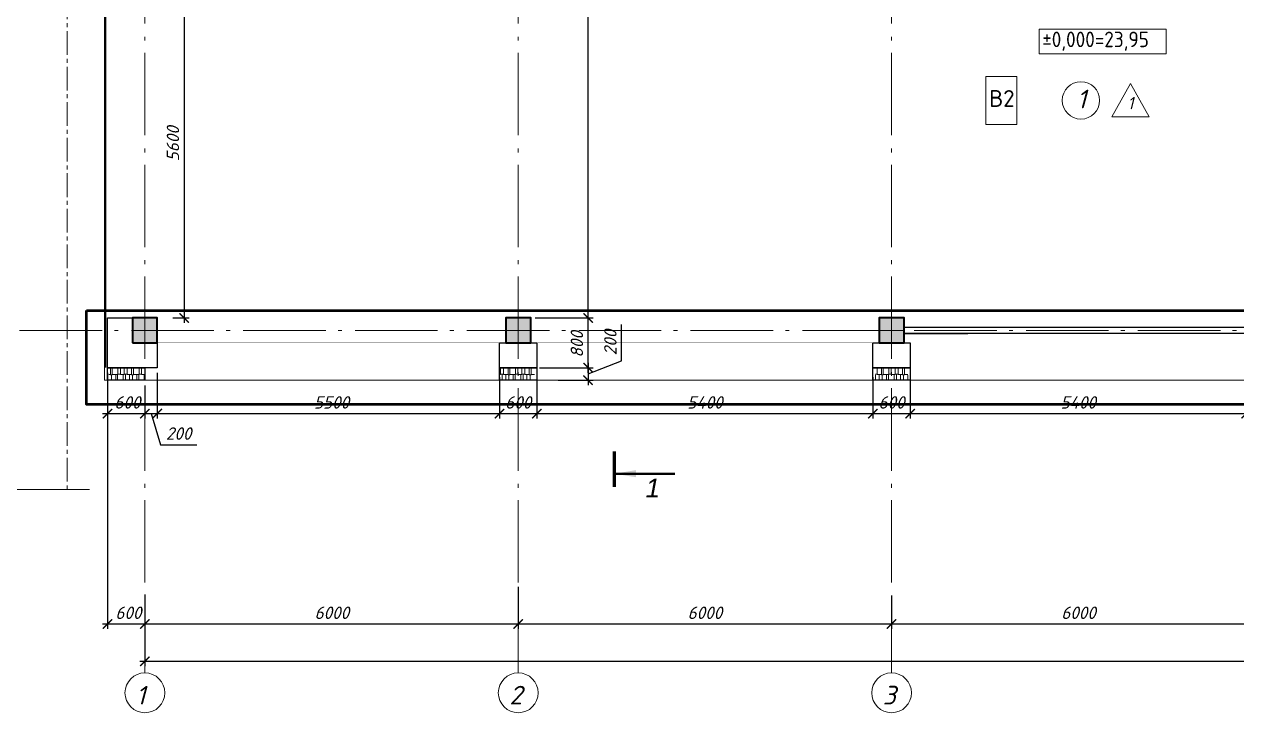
# Model space of a CAD drawing. Header units: millimetres. Extents: x -6419137 to 687965, y -598396 to 179722.
# Drawn here: x 175403 to 194889, y 41514 to 52583 of the extents above; entities that cross this region are included whole.
import ezdxf
from ezdxf.enums import TextEntityAlignment as Align

# ---------------------------------------------------------------- set-up
doc = ezdxf.new("R2010")
doc.units = ezdxf.units.MM
doc.header["$MEASUREMENT"] = 0
for name, pattern in [('Double Dashed', [1797.222233, 1325, -211.666656, 63.333344, -197.222233]), ('Foul Sewer 20 06 07$0$Foul Sewer 20 06 07$0$Foul Sewer 20 06 07', [28.575, 19.05, -3.175, 3.175, -3.175]), ('штриховаяX2', [38.1, 25.4, -12.7])]:
    doc.linetypes.add(name, pattern=pattern)
for name, color, linetype in [('колонны', 7, 'Continuous'), ('оси', 7, 'Continuous'), ('размеры', 7, 'Continuous'), ('стены наруж', 7, 'Continuous'), ('чертеж', 7, 'Continuous'), ('№ помещений', 7, 'Continuous')]:
    doc.layers.add(name, color=color, linetype=linetype)
for name, color, linetype, lineweight in [('колонны_Ном._пера__94', 252, 'Continuous', 5), ('колонны_Ном._пера__99', 7, 'Continuous', 40), ('оси_Ном._пера__96', 7, 'Continuous', 5), ('оси_Ном._пера__97', 7, 'Continuous', 20), ('разрезы_Ном._пера__100', 7, 'Continuous', 50), ('разрезы_Ном._пера__97', 7, 'Continuous', 20), ('стены наруж_Ном._пера__91', 255, 'Continuous', 13), ('текст_Ном._пера__1', 7, 'Continuous', 25), ('текст_Ном._пера__96', 7, 'Continuous', 5), ('текст_Ном._пера__98', 7, 'Continuous', 35), ('текст_Ном._пера__99', 7, 'Continuous', 40), ('чертеж_Ном._пера__91', 250, 'Continuous', 5), ('чертеж_Ном._пера__98', 7, 'Continuous', 35), ('штриховка_Ном._пера__93', 253, 'Continuous', 5), ('экспликац проемов_Ном._пера__1', 7, 'Continuous', 5), ('экспликац проемов_Ном._пера__97', 7, 'Continuous', 5), ('№ помещений_Ном._пера__96', 7, 'Continuous', 13)]:
    doc.layers.add(name, color=color, linetype=linetype, lineweight=lineweight)
doc.styles.get("Standard").update_dxf_attribs({"font": 'isocpeui.ttf'})
doc.styles.add('СГЕНЕРИР_СТИЛЬ_2', font='gost_2_304-81_type.ttf')
doc.styles.add('СГЕНЕРИР_СТИЛЬ_7', font='ariali.ttf')
doc.styles.add('СГЕНЕРИР_СТИЛЬ_9', font='isocp.shx')
doc.dimstyles.get("Standard").update_dxf_attribs({"dimtxt": 150, "dimasz": 100, "dimexe": 100, "dimexo": 100, "dimgap": 80, "dimtad": 1, "dimtoh": 1, "dimdec": 0, "dimzin": 0, "dimdsep": 46, "dimtxsty": 'Standard', "dimblk": 'ARCHTICK', "dimblk2": 'ARCHTICK', "dimcen": 0.09, "dimdle": 100, "dimadec": 0, "dimazin": 0, "dimtfac": 1, "dimtdec": 0, "dimtofl": 0, "dimtmove": 0, "dimatfit": 3, "dimfxl": 1, "dimtolj": 1, "dimtzin": 0, "dimarcsym": 0})
doc.dimstyles.new('STEP', dxfattribs={"dimtxt": 200, "dimasz": 150, "dimexe": 80, "dimexo": 80, "dimgap": 80, "dimtad": 1, "dimdec": 0, "dimzin": 0, "dimdsep": 46, "dimtxsty": 'Standard', "dimblk": 'ARCHTICK', "dimcen": 150, "dimdle": 80, "dimadec": 0, "dimazin": 0, "dimtfac": 1, "dimtdec": 0, "dimtofl": 0, "dimtmove": 1, "dimatfit": 3, "dimfxl": 1, "dimtolj": 1, "dimtzin": 0, "dimarcsym": 0})

# ---------------------------------------------------------------- blocks, each defined once
blk = doc.blocks.new('Связ001')
at = {"layer": 'чертеж', "color": 83, "linetype": 'Continuous', "true_color": 0x7dc93b}
blk.add_line((150, 0), (1209, 0), dxfattribs=at)
blk.add_lwpolyline([(150, 100), (5983, 100), (5983, 0), (150, 0), (150, 100)], dxfattribs=at)
blk = doc.blocks.new('Стандартный маркер сетки')
at = {"layer": 'оси_Ном._пера__96', "linetype": 'Double Dashed'}
for p, q in [((900, 0), (0, 0)), ((900, 0), (17157, 0)), ((17157, 0), (18057, 0))]:
    blk.add_line(p, q, dxfattribs=at)
blk.add_point((17157, 0), dxfattribs=at)
blk.add_point((17157, 0), dxfattribs=at)
at = {"layer": 'оси_Ном._пера__97', "linetype": 'Continuous'}
blk.add_circle((18377, 0), 320, dxfattribs=at)
at = {"layer": 'оси_Ном._пера__96', "style": 'СГЕНЕРИР_СТИЛЬ_2'}
blk.add_attdef('AC_MarkerText_1', text='', height=350, rotation=90, dxfattribs=at).set_placement((18727, -87), align=Align.BOTTOM_LEFT)
blk = doc.blocks.new('Стандартный маркер сетки_14')
at = {"layer": 'оси_Ном._пера__96', "linetype": 'Double Dashed'}
blk.add_line((900, 0), (76535, 0), dxfattribs=at)
at = {"layer": 'оси_Ном._пера__96', "style": 'СГЕНЕРИР_СТИЛЬ_2'}
for tag, p in [('AC_MarkerText_1_1', (-244, 270)), ('AC_MarkerText_1_2', (77991, 270))]:
    blk.add_attdef(tag, text='', height=350, rotation=180, dxfattribs=at).set_placement(p, align=Align.BOTTOM_LEFT)
blk = doc.blocks.new('Номер помещения 15')
at = {"layer": '№ помещений_Ном._пера__96', "linetype": 'Continuous'}
blk.add_circle((0, 0), 300, dxfattribs=at)
at = {"layer": '№ помещений_Ном._пера__96', "insert": (-65, 23), "char_height": 300, "attachment_point": 4}
blk.add_mtext('1', dxfattribs=at)
blk = doc.blocks.new('_ArchTick')
at = {"color": 0, "linetype": 'ByBlock', "const_width": 0.15}
blk.add_lwpolyline([(-0.5, -0.5), (0.5, 0.5)], dxfattribs=at)
blk = doc.blocks.new('*D163')
at = {"layer": 'Defpoints', "color": 0, "transparency": 16777216}
for p in [(177342, 43494), (244992, 42690), (244992, 42341)]:
    blk.add_point(p, dxfattribs=at)
at = {"layer": 'размеры', "color": 0, "lineweight": -2, "transparency": 16777216}
for p, q in [((177342, 43414), (177342, 42261)), ((244992, 42610), (244992, 42261)), ((177262, 42341), (245072, 42341))]:
    blk.add_line(p, q, dxfattribs=at)
at = {"layer": 'размеры', "color": 0, "lineweight": -2, "transparency": 16777216, "xscale": 150, "yscale": 150, "zscale": 150, "rotation": 180}
blk.add_blockref('_ArchTick', (177342, 42341), dxfattribs=at)
at = {"layer": 'размеры', "color": 0, "lineweight": -2, "transparency": 16777216, "xscale": 150, "yscale": 150, "zscale": 150}
blk.add_blockref('_ArchTick', (244992, 42341), dxfattribs=at)
at = {"layer": 'размеры', "color": 0, "transparency": 16777216, "insert": (210688, 42522), "char_height": 200, "attachment_point": 5}
blk.add_mtext('\\A1;67650', dxfattribs=at)
blk = doc.blocks.new('*D164')
at = {"layer": 'Defpoints', "color": 0, "transparency": 16777216}
for p in [(176742, 47061), (177342, 43289), (177342, 42941)]:
    blk.add_point(p, dxfattribs=at)
at = {"layer": 'размеры', "color": 0, "lineweight": -2, "transparency": 16777216}
for p, q in [((176742, 46981), (176742, 42861)), ((177342, 43209), (177342, 42861)), ((176662, 42941), (177422, 42941))]:
    blk.add_line(p, q, dxfattribs=at)
at = {"layer": 'размеры', "color": 0, "lineweight": -2, "transparency": 16777216, "xscale": 150, "yscale": 150, "zscale": 150, "rotation": 180}
blk.add_blockref('_ArchTick', (176742, 42941), dxfattribs=at)
at = {"layer": 'размеры', "color": 0, "lineweight": -2, "transparency": 16777216, "xscale": 150, "yscale": 150, "zscale": 150}
blk.add_blockref('_ArchTick', (177342, 42941), dxfattribs=at)
at = {"layer": 'размеры', "color": 0, "transparency": 16777216, "insert": (177077, 43121), "char_height": 200, "attachment_point": 5}
blk.add_mtext('\\A1;600', dxfattribs=at)
blk = doc.blocks.new('*D165')
at = {"layer": 'Defpoints', "color": 0, "transparency": 16777216}
for p in [(183342, 43619), (177342, 43369), (183342, 42941)]:
    blk.add_point(p, dxfattribs=at)
at = {"layer": 'размеры', "color": 0, "lineweight": -2, "transparency": 16777216}
for p, q in [((183342, 43539), (183342, 42861)), ((177342, 43289), (177342, 42861)), ((177262, 42941), (183422, 42941))]:
    blk.add_line(p, q, dxfattribs=at)
at = {"layer": 'размеры', "color": 0, "lineweight": -2, "transparency": 16777216, "xscale": 150, "yscale": 150, "zscale": 150, "rotation": 180}
blk.add_blockref('_ArchTick', (177342, 42941), dxfattribs=at)
at = {"layer": 'размеры', "color": 0, "lineweight": -2, "transparency": 16777216, "xscale": 150, "yscale": 150, "zscale": 150}
blk.add_blockref('_ArchTick', (183342, 42941), dxfattribs=at)
at = {"layer": 'размеры', "color": 0, "transparency": 16777216, "insert": (180347, 43121), "char_height": 200, "attachment_point": 5}
blk.add_mtext('\\A1;6000', dxfattribs=at)
blk = doc.blocks.new('*D166')
at = {"layer": 'Defpoints', "color": 0, "transparency": 16777216}
for p in [(183342, 43539), (189342, 43478), (189342, 42941)]:
    blk.add_point(p, dxfattribs=at)
at = {"layer": 'размеры', "color": 0, "lineweight": -2, "transparency": 16777216}
for p, q in [((183342, 43459), (183342, 42861)), ((189342, 43398), (189342, 42861)), ((183262, 42941), (189422, 42941))]:
    blk.add_line(p, q, dxfattribs=at)
at = {"layer": 'размеры', "color": 0, "lineweight": -2, "transparency": 16777216, "xscale": 150, "yscale": 150, "zscale": 150, "rotation": 180}
blk.add_blockref('_ArchTick', (183342, 42941), dxfattribs=at)
at = {"layer": 'размеры', "color": 0, "lineweight": -2, "transparency": 16777216, "xscale": 150, "yscale": 150, "zscale": 150}
blk.add_blockref('_ArchTick', (189342, 42941), dxfattribs=at)
at = {"layer": 'размеры', "color": 0, "transparency": 16777216, "insert": (186342, 43121), "char_height": 200, "attachment_point": 5}
blk.add_mtext('\\A1;6000', dxfattribs=at)
blk = doc.blocks.new('*D167')
at = {"layer": 'Defpoints', "color": 0, "transparency": 16777216}
for p in [(189342, 43478), (195342, 43408), (195342, 42941)]:
    blk.add_point(p, dxfattribs=at)
at = {"layer": 'размеры', "color": 0, "lineweight": -2, "transparency": 16777216}
for p, q in [((189342, 43398), (189342, 42861)), ((195342, 43328), (195342, 42861)), ((189262, 42941), (195422, 42941))]:
    blk.add_line(p, q, dxfattribs=at)
at = {"layer": 'размеры', "color": 0, "lineweight": -2, "transparency": 16777216, "xscale": 150, "yscale": 150, "zscale": 150, "rotation": 180}
blk.add_blockref('_ArchTick', (189342, 42941), dxfattribs=at)
at = {"layer": 'размеры', "color": 0, "lineweight": -2, "transparency": 16777216, "xscale": 150, "yscale": 150, "zscale": 150}
blk.add_blockref('_ArchTick', (195342, 42941), dxfattribs=at)
at = {"layer": 'размеры', "color": 0, "transparency": 16777216, "insert": (192347, 43121), "char_height": 200, "attachment_point": 5}
blk.add_mtext('\\A1;6000', dxfattribs=at)
blk = doc.blocks.new('*D194')
at = {"layer": 'Defpoints', "color": 0, "transparency": 16777216}
for p in [(176742, 46861), (177342, 46854), (177342, 46323)]:
    blk.add_point(p, dxfattribs=at)
at = {"layer": 'размеры', "color": 0, "lineweight": -2, "transparency": 16777216}
for p, q in [((176742, 46781), (176742, 46243)), ((177342, 46774), (177342, 46243)), ((176662, 46323), (177422, 46323))]:
    blk.add_line(p, q, dxfattribs=at)
at = {"layer": 'размеры', "color": 0, "lineweight": -2, "transparency": 16777216, "xscale": 150, "yscale": 150, "zscale": 150, "rotation": 180}
blk.add_blockref('_ArchTick', (176742, 46323), dxfattribs=at)
at = {"layer": 'размеры', "color": 0, "lineweight": -2, "transparency": 16777216, "xscale": 150, "yscale": 150, "zscale": 150}
blk.add_blockref('_ArchTick', (177342, 46323), dxfattribs=at)
at = {"layer": 'размеры', "color": 0, "transparency": 16777216, "insert": (177061, 46503), "char_height": 200, "attachment_point": 5}
blk.add_mtext('\\A1;600', dxfattribs=at)
blk = doc.blocks.new('*D195')
at = {"layer": 'Defpoints', "color": 0, "transparency": 16777216}
for p in [(177542, 47061), (183042, 46991), (183042, 46323)]:
    blk.add_point(p, dxfattribs=at)
at = {"layer": 'размеры', "color": 0, "lineweight": -2, "transparency": 16777216}
for p, q in [((177542, 46981), (177542, 46243)), ((183042, 46911), (183042, 46243)), ((177462, 46323), (183122, 46323))]:
    blk.add_line(p, q, dxfattribs=at)
at = {"layer": 'размеры', "color": 0, "lineweight": -2, "transparency": 16777216, "xscale": 150, "yscale": 150, "zscale": 150, "rotation": 180}
blk.add_blockref('_ArchTick', (177542, 46323), dxfattribs=at)
at = {"layer": 'размеры', "color": 0, "lineweight": -2, "transparency": 16777216, "xscale": 150, "yscale": 150, "zscale": 150}
blk.add_blockref('_ArchTick', (183042, 46323), dxfattribs=at)
at = {"layer": 'размеры', "color": 0, "transparency": 16777216, "insert": (180342, 46503), "char_height": 200, "attachment_point": 5}
blk.add_mtext('\\A1;5500', dxfattribs=at)
blk = doc.blocks.new('*D196')
at = {"layer": 'Defpoints', "color": 0, "transparency": 16777216}
for p in [(183042, 46991), (183642, 46991), (183642, 46323)]:
    blk.add_point(p, dxfattribs=at)
at = {"layer": 'размеры', "color": 0, "lineweight": -2, "transparency": 16777216}
for p, q in [((183042, 46911), (183042, 46243)), ((183642, 46911), (183642, 46243)), ((182962, 46323), (183722, 46323))]:
    blk.add_line(p, q, dxfattribs=at)
at = {"layer": 'размеры', "color": 0, "lineweight": -2, "transparency": 16777216, "xscale": 150, "yscale": 150, "zscale": 150, "rotation": 180}
blk.add_blockref('_ArchTick', (183042, 46323), dxfattribs=at)
at = {"layer": 'размеры', "color": 0, "lineweight": -2, "transparency": 16777216, "xscale": 150, "yscale": 150, "zscale": 150}
blk.add_blockref('_ArchTick', (183642, 46323), dxfattribs=at)
at = {"layer": 'размеры', "color": 0, "transparency": 16777216, "insert": (183342, 46503), "char_height": 200, "attachment_point": 5}
blk.add_mtext('\\A1;600', dxfattribs=at)
blk = doc.blocks.new('*D197')
at = {"layer": 'Defpoints', "color": 0, "transparency": 16777216}
for p in [(183642, 46991), (189042, 46991), (189042, 46323)]:
    blk.add_point(p, dxfattribs=at)
at = {"layer": 'размеры', "color": 0, "lineweight": -2, "transparency": 16777216}
for p, q in [((183642, 46911), (183642, 46243)), ((189042, 46911), (189042, 46243)), ((183562, 46323), (189122, 46323))]:
    blk.add_line(p, q, dxfattribs=at)
at = {"layer": 'размеры', "color": 0, "lineweight": -2, "transparency": 16777216, "xscale": 150, "yscale": 150, "zscale": 150, "rotation": 180}
blk.add_blockref('_ArchTick', (183642, 46323), dxfattribs=at)
at = {"layer": 'размеры', "color": 0, "lineweight": -2, "transparency": 16777216, "xscale": 150, "yscale": 150, "zscale": 150}
blk.add_blockref('_ArchTick', (189042, 46323), dxfattribs=at)
at = {"layer": 'размеры', "color": 0, "transparency": 16777216, "insert": (186342, 46503), "char_height": 200, "attachment_point": 5}
blk.add_mtext('\\A1;5400', dxfattribs=at)
blk = doc.blocks.new('*D198')
at = {"layer": 'Defpoints', "color": 0, "transparency": 16777216}
for p in [(189042, 46991), (189642, 46991), (189642, 46323)]:
    blk.add_point(p, dxfattribs=at)
at = {"layer": 'размеры', "color": 0, "lineweight": -2, "transparency": 16777216}
for p, q in [((189042, 46911), (189042, 46243)), ((189642, 46911), (189642, 46243)), ((188962, 46323), (189722, 46323))]:
    blk.add_line(p, q, dxfattribs=at)
at = {"layer": 'размеры', "color": 0, "lineweight": -2, "transparency": 16777216, "xscale": 150, "yscale": 150, "zscale": 150, "rotation": 180}
blk.add_blockref('_ArchTick', (189042, 46323), dxfattribs=at)
at = {"layer": 'размеры', "color": 0, "lineweight": -2, "transparency": 16777216, "xscale": 150, "yscale": 150, "zscale": 150}
blk.add_blockref('_ArchTick', (189642, 46323), dxfattribs=at)
at = {"layer": 'размеры', "color": 0, "transparency": 16777216, "insert": (189342, 46503), "char_height": 200, "attachment_point": 5}
blk.add_mtext('\\A1;600', dxfattribs=at)
blk = doc.blocks.new('*D199')
at = {"layer": 'Defpoints', "color": 0, "transparency": 16777216}
for p in [(189642, 46991), (195042, 46861), (195042, 46323)]:
    blk.add_point(p, dxfattribs=at)
at = {"layer": 'размеры', "color": 0, "lineweight": -2, "transparency": 16777216}
for p, q in [((189642, 46911), (189642, 46243)), ((195042, 46781), (195042, 46243)), ((189562, 46323), (195122, 46323))]:
    blk.add_line(p, q, dxfattribs=at)
at = {"layer": 'размеры', "color": 0, "lineweight": -2, "transparency": 16777216, "xscale": 150, "yscale": 150, "zscale": 150, "rotation": 180}
blk.add_blockref('_ArchTick', (189642, 46323), dxfattribs=at)
at = {"layer": 'размеры', "color": 0, "lineweight": -2, "transparency": 16777216, "xscale": 150, "yscale": 150, "zscale": 150}
blk.add_blockref('_ArchTick', (195042, 46323), dxfattribs=at)
at = {"layer": 'размеры', "color": 0, "transparency": 16777216, "insert": (192342, 46503), "char_height": 200, "attachment_point": 5}
blk.add_mtext('\\A1;5400', dxfattribs=at)
blk = doc.blocks.new('*D231')
at = {"layer": 'Defpoints', "color": 0, "transparency": 16777216}
for p in [(183641, 47861), (184465, 47861), (183616, 47061)]:
    blk.add_point(p, dxfattribs=at)
at = {"layer": 'размеры', "color": 0, "lineweight": -2, "transparency": 16777216}
for p, q in [((184465, 46981), (184465, 47941)), ((183721, 47861), (184545, 47861)), ((183696, 47061), (184545, 47061))]:
    blk.add_line(p, q, dxfattribs=at)
at = {"layer": 'размеры', "color": 0, "lineweight": -2, "transparency": 16777216, "xscale": 150, "yscale": 150, "zscale": 150}
for p, rotation in [((184465, 47861), 90), ((184465, 47061), 270)]:
    blk.add_blockref('_ArchTick', p, dxfattribs=dict(at, rotation=rotation))
at = {"layer": 'размеры', "color": 0, "transparency": 16777216, "insert": (184285, 47436), "char_height": 200, "attachment_point": 5, "rotation": 90}
blk.add_mtext('\\A1;800', dxfattribs=at)
blk = doc.blocks.new('*D232')
at = {"layer": 'Defpoints', "color": 0, "transparency": 16777216}
for p in [(183980, 59861), (184465, 59861), (183535, 47861)]:
    blk.add_point(p, dxfattribs=at)
at = {"layer": 'размеры', "color": 0, "lineweight": -2, "transparency": 16777216}
for p, q in [((184060, 59861), (184545, 59861)), ((184465, 47781), (184465, 59941)), ((183615, 47861), (184545, 47861))]:
    blk.add_line(p, q, dxfattribs=at)
at = {"layer": 'размеры', "color": 0, "lineweight": -2, "transparency": 16777216, "xscale": 150, "yscale": 150, "zscale": 150}
for p, rotation in [((184465, 59861), 90), ((184465, 47861), 270)]:
    blk.add_blockref('_ArchTick', p, dxfattribs=dict(at, rotation=rotation))
at = {"layer": 'размеры', "color": 0, "transparency": 16777216, "insert": (184285, 53662), "char_height": 200, "attachment_point": 5, "rotation": 90}
blk.add_mtext('\\A1;12000', dxfattribs=at)
blk = doc.blocks.new('Колонна_15_1', base_point=(22379, 71856))
at = {"layer": 'колонны_Ном._пера__94', "linetype": 'Continuous'}
blk.add_hatch(color=256, dxfattribs=at).paths.add_polyline_path([(22179, 71647), (22579, 71647), (22579, 72047), (22179, 72047)])
at = {"layer": 'колонны_Ном._пера__94', "color": 253, "lineweight": 5, "true_color": 0xa3a3a3}
for points in [[(22379, 72047), (22379, 71647)], [(22179, 71847), (22579, 71847)]]:
    blk.add_lwpolyline(points, dxfattribs=at)
at = {"layer": 'колонны_Ном._пера__99', "linetype": 'Continuous', "flags": 128}
blk.add_lwpolyline([(22179, 71647), (22579, 71647), (22579, 72047), (22179, 72047)], close=True, dxfattribs=at)
blk = doc.blocks.new('*D268')
at = {"layer": 'Defpoints', "color": 0, "transparency": 16777216}
for p in [(177666, 53462), (177709, 47861), (177973, 47861)]:
    blk.add_point(p, dxfattribs=at)
at = {"layer": 'размеры', "color": 0, "lineweight": -2, "transparency": 16777216}
for p, q in [((177746, 53462), (178053, 53462)), ((177973, 53542), (177973, 47781)), ((177789, 47861), (178053, 47861))]:
    blk.add_line(p, q, dxfattribs=at)
at = {"layer": 'размеры', "color": 0, "lineweight": -2, "transparency": 16777216, "xscale": 150, "yscale": 150, "zscale": 150}
for p, rotation in [((177973, 53462), 90), ((177973, 47861), 270)]:
    blk.add_blockref('_ArchTick', p, dxfattribs=dict(at, rotation=rotation))
at = {"layer": 'размеры', "color": 0, "transparency": 16777216, "insert": (177793, 50661), "char_height": 200, "attachment_point": 5, "rotation": 90}
blk.add_mtext('\\A1;5600', dxfattribs=at)
blk = doc.blocks.new('*D269')
at = {"layer": 'Defpoints', "color": 0, "transparency": 16777216}
for p in [(177342, 46597), (177542, 46577), (177542, 46323)]:
    blk.add_point(p, dxfattribs=at)
at = {"layer": 'размеры', "color": 0, "lineweight": -2, "transparency": 16777216}
for p, q in [((177342, 46517), (177342, 46243)), ((177542, 46497), (177542, 46243)), ((177262, 46323), (177622, 46323)), ((177442, 46323), (177592, 45823)), ((177592, 45823), (178177, 45823))]:
    blk.add_line(p, q, dxfattribs=at)
at = {"layer": 'размеры', "color": 0, "lineweight": -2, "transparency": 16777216, "xscale": 150, "yscale": 150, "zscale": 150, "rotation": 180}
blk.add_blockref('_ArchTick', (177342, 46323), dxfattribs=at)
at = {"layer": 'размеры', "color": 0, "lineweight": -2, "transparency": 16777216, "xscale": 150, "yscale": 150, "zscale": 150}
blk.add_blockref('_ArchTick', (177542, 46323), dxfattribs=at)
at = {"layer": 'размеры', "color": 0, "transparency": 16777216, "insert": (177885, 46003), "char_height": 200, "attachment_point": 5}
blk.add_mtext('\\A1;200', dxfattribs=at)
blk = doc.blocks.new('*D277')
at = {"layer": 'Defpoints', "color": 0, "transparency": 16777216}
for p in [(183603, 47061), (183904, 46861), (184465, 46861)]:
    blk.add_point(p, dxfattribs=at)
at = {"layer": 'размеры', "color": 0, "lineweight": -2, "transparency": 16777216}
for p, q in [((185003, 47173), (185003, 47757)), ((184465, 46961), (185003, 47173)), ((183683, 47061), (184545, 47061)), ((184465, 47141), (184465, 46781)), ((183984, 46861), (184545, 46861))]:
    blk.add_line(p, q, dxfattribs=at)
at = {"layer": 'размеры', "color": 0, "lineweight": -2, "transparency": 16777216, "xscale": 150, "yscale": 150, "zscale": 150}
for p, rotation in [((184465, 47061), 90), ((184465, 46861), 270)]:
    blk.add_blockref('_ArchTick', p, dxfattribs=dict(at, rotation=rotation))
at = {"layer": 'размеры', "color": 0, "transparency": 16777216, "insert": (184823, 47465), "char_height": 200, "attachment_point": 5, "rotation": 90}
blk.add_mtext('\\A1;200', dxfattribs=at)
blk = doc.blocks.new('A$C28FD1EF7')
at = {"layer": 'разрезы_Ном._пера__100', "linetype": 'Continuous', "const_width": 50}
blk.add_lwpolyline([(-37660, -12226), (-37660, -12799)], dxfattribs=at)
at = {"layer": 'разрезы_Ном._пера__97', "insert": (-36926, -12815), "char_height": 300, "attachment_point": 6, "style": 'СГЕНЕРИР_СТИЛЬ_7'}
blk.add_mtext('1', dxfattribs=at)
at = {"layer": 'разрезы_Ном._пера__100', "linetype": 'Continuous', "lineweight": 9}
blk.add_leader([(-37660, -12585), (-36687, -12585)], dimstyle='Standard', override={"dimasz": 350, "dimgap": 80, "dimtad": 0}, dxfattribs=at)

msp = doc.modelspace()

# ---------------------------------------------------------------- hatches: boundary and pattern name
at = {"layer": 'штриховка_Ном._пера__93'}
h = msp.add_hatch(dxfattribs=at)
h.set_pattern_fill('AR-RSHKE', color=256, scale=10, style=0)
h.set_pattern_definition([(0, (339892.87, 50191.59), (255, 120), [60, -50, 70, -30, 90, -40]), (0, (339952.87, 50196.59), (255, 120), [50, -190, 40, -60]), (0, (340072.87, 50184.09), (255, 120), [30, -310]), (90, (339892.87, 50191.59), (-85, 120), [115, -365]), (90, (339952.87, 50191.59), (-85, 120), [112.5, -367.5]), (90, (340002.87, 50191.59), (-85, 120), [105, -375]), (90, (340072.87, 50184.09), (-85, 120), [115, -365]), (90, (340102.87, 50184.09), (-85, 120), [115, -365]), (90, (340192.87, 50191.59), (-85, 120), [110, -370])])
h.paths.add_polyline_path([(177292.3, 47061.5), (176762, 47061.5), (176762, 46861.5), (177292.3, 46861.5)])
h.paths.add_polyline_path([(177292.3, 47061.5), (177342.3, 47061.5), (177342.3, 46861.5), (177292.3, 46861.5)])
h = msp.add_hatch(dxfattribs=at)
h.set_pattern_fill('AR-RSHKE', color=256, scale=10, style=0)
h.set_pattern_definition([(0, (345942.87, 50191.59), (255, 120), [60, -50, 70, -30, 90, -40]), (0, (346002.87, 50196.59), (255, 120), [50, -190, 40, -60]), (0, (346122.87, 50184.09), (255, 120), [30, -310]), (90, (345942.87, 50191.59), (-85, 120), [115, -365]), (90, (346002.87, 50191.59), (-85, 120), [112.5, -367.5]), (90, (346052.87, 50191.59), (-85, 120), [105, -375]), (90, (346122.87, 50184.09), (-85, 120), [115, -365]), (90, (346152.87, 50184.09), (-85, 120), [115, -365]), (90, (346242.87, 50191.59), (-85, 120), [110, -370])])
h.paths.add_polyline_path([(183441.7, 47061.5), (183042.3, 47061.5), (183042.3, 46861.5), (183441.7, 46861.5)])
h.paths.add_polyline_path([(183603.3, 47061.5), (183441.7, 47061.5), (183440.2, 46861.5), (183601.8, 46861.5)])
h = msp.add_hatch(dxfattribs=at)
h.set_pattern_fill('AR-RSHKE', color=256, scale=10, style=0)
h.set_pattern_definition([(0, (351942.87, 50191.59), (255, 120), [60, -50, 70, -30, 90, -40]), (0, (352002.87, 50196.59), (255, 120), [50, -190, 40, -60]), (0, (352122.87, 50184.09), (255, 120), [30, -310]), (90, (351942.87, 50191.59), (-85, 120), [115, -365]), (90, (352002.87, 50191.59), (-85, 120), [112.5, -367.5]), (90, (352052.87, 50191.59), (-85, 120), [105, -375]), (90, (352122.87, 50184.09), (-85, 120), [115, -365]), (90, (352152.87, 50184.09), (-85, 120), [115, -365]), (90, (352242.87, 50191.59), (-85, 120), [110, -370])])
h.paths.add_polyline_path([(189441.7, 47061.5), (189082.3, 47061.5), (189082.3, 46861.5), (189441.7, 46861.5)])
h.paths.add_polyline_path([(189603.3, 47061.5), (189441.7, 47061.5), (189441.7, 46861.5), (189603.3, 46861.5)])

# ---------------------------------------------------------------- linework, layer by layer
at = {"layer": 'Defpoints', "color": 200, "linetype": 'Foul Sewer 20 06 07$0$Foul Sewer 20 06 07$0$Foul Sewer 20 06 07', "lineweight": 9, "ltscale": 20}
msp.add_lwpolyline([(176091.5, 61045), (176092, 45104.5)], dxfattribs=at)
at = {"layer": 'Defpoints', "color": 8, "linetype": 'штриховаяX2', "lineweight": 5, "ltscale": 5, "true_color": 0x737373, "const_width": 0.5}
msp.add_lwpolyline([(177542.3, 47861.5), (177142, 47861.5), (177142, 53461.5), (177542.3, 53461.5)], close=True, dxfattribs=at)
at = {"layer": 'Defpoints', "color": 8, "linetype": 'штриховаяX2', "lineweight": 5, "ltscale": 5, "true_color": 0x737373}
for points, const_width in [([(189142.3, 47861.5), (177542.3, 47861.5)], 0.5), ([(189142.3, 47461.5), (177542.3, 47461.5)], 1)]:
    msp.add_lwpolyline(points, dxfattribs=dict(at, const_width=const_width))
at = {"layer": 'стены наруж', "lineweight": 30}
for points in [[(176742, 47861.5), (177542, 47861.5), (177542, 47061.5), (176742, 47061.5)], [(183042.3, 47461.5), (183642.3, 47461.5), (183642.3, 47061.5), (183042.3, 47061.5)], [(189042.3, 47461.5), (189642.3, 47461.5), (189642.3, 47061.5), (189042.3, 47061.5)], [(176742, 47061.5), (177342.3, 47061.5), (177342.3, 46861.5), (176742, 46861.5)], [(183042.3, 47061.5), (183642.3, 47061.5), (183642.3, 46861.5), (183042.3, 46861.5)], [(189042.3, 47061.5), (189642.3, 47061.5), (189642.3, 46861.5), (189042.3, 46861.5)]]:
    msp.add_lwpolyline(points, close=True, dxfattribs=at)
at = {"layer": 'стены наруж_Ном._пера__91', "color": 83, "linetype": 'штриховаяX2', "lineweight": 9, "ltscale": 10, "true_color": 0x7dc93b, "const_width": 20}
msp.add_lwpolyline([(176711.7, 47059.3), (176711.7, 53460.4), (175424.6, 53462.5), (175424.6, 57741.5), (176720.4, 57741.5), (176720.4, 61311.5), (207642.3, 61311.5), (207642.3, 62661.1)], dxfattribs=at)
at = {"layer": 'текст_Ном._пера__96', "linetype": 'Continuous', "flags": 128}
msp.add_lwpolyline([(191355, 51744.7), (191355, 50972.8), (190857.5, 50972.8), (190857.5, 51744.7)], close=True, dxfattribs=at)
at = {"layer": 'текст_Ном._пера__98', "linetype": 'Continuous', "lineweight": 5, "flags": 128}
msp.add_lwpolyline([(191713.3, 52506.2), (193754.1, 52506.2), (193754.1, 52106.2), (191713.3, 52106.2)], close=True, dxfattribs=at)
at = {"layer": 'чертеж', "color": 5, "lineweight": 0}
msp.add_lwpolyline([(207642.3, 59705.9), (207642.3, 62711.5), (200687.6, 62711.5), (200687.6, 60058.7), (176692.3, 60064.2), (176692.3, 46861.5), (207642.3, 46861.5), (207642.3, 59705.9)], dxfattribs=at)
at = {"layer": 'чертеж_Ном._пера__91', "color": 1, "lineweight": 53}
msp.add_lwpolyline([(176405.9, 47981.5), (208142.7, 47981.5), (208142.7, 46468.5), (176405.9, 46468.5)], close=True, dxfattribs=at)
at = {"layer": 'чертеж_Ном._пера__91', "lineweight": 0}
msp.add_lwpolyline([(176452.9, 45104.5), (161031.4, 45104.5)], dxfattribs=at)
at = {"layer": 'экспликац проемов_Ном._пера__97', "linetype": 'Continuous', "lineweight": 0}
msp.add_lwpolyline([(193482.8, 51095.8), (193182.8, 51629.2), (192882.8, 51095.8), (193482.8, 51095.8)], dxfattribs=at)

# ---------------------------------------------------------------- block references
at = {"layer": 'колонны'}
for p in [(177342, 47670.4), (183342.3, 47670.4), (189342.3, 47670.4)]:
    msp.add_blockref('Колонна_15_1', p, dxfattribs=at)
at = {"layer": 'оси', "color": 251, "lineweight": 5}
ref = msp.add_blockref('Стандартный маркер сетки', (177342.3, 60211.3), dxfattribs=dict(at, zscale=1000, rotation=270))
ref.add_attrib('AC_MarkerText_1', '1', dxfattribs={"color": 7, "linetype": 'Continuous', "lineweight": 13, "height": 300, "rotation": 360}).set_placement((177200.3, 41557.3), align=Align.BOTTOM_LEFT)
ref = msp.add_blockref('Стандартный маркер сетки', (183342.3, 60211.3), dxfattribs=dict(at, zscale=1000, rotation=270))
ref.add_attrib('AC_MarkerText_1', '2', dxfattribs={"color": 7, "linetype": 'Continuous', "lineweight": 13, "height": 300, "rotation": 360}).set_placement((183200.3, 41557.3), align=Align.BOTTOM_LEFT)
ref = msp.add_blockref('Стандартный маркер сетки', (189342.3, 60211.3), dxfattribs=dict(at, zscale=1000, rotation=270))
ref.add_attrib('AC_MarkerText_1', '3', dxfattribs={"color": 7, "linetype": 'Continuous', "lineweight": 13, "height": 300, "rotation": 360}).set_placement((189200.3, 41557.3), align=Align.BOTTOM_LEFT)
at = {"layer": 'оси', "color": 251, "lineweight": 5, "zscale": 1000, "rotation": 180}
msp.add_blockref('Стандартный маркер сетки_14', (249443.3, 47661.5), dxfattribs=at)
at = {"layer": 'разрезы_Ном._пера__100'}
msp.add_blockref('A$C28FD1EF7', (222547.5, 57942.4), dxfattribs=at)
at = {"layer": 'чертеж_Ном._пера__98', "linetype": 'Continuous', "xscale": 0.9584354169361498, "zscale": 1000}
msp.add_blockref('Связ001', (189408, 47611.5), dxfattribs=at)
at = {"layer": '№ помещений', "color": 102, "linetype": 'Continuous', "lineweight": 15, "zscale": 1000}
msp.add_blockref('Номер помещения 15', (192385.3, 51358.5), dxfattribs=at)

# ---------------------------------------------------------------- texts
at = {"layer": 'текст_Ном._пера__1', "linetype": 'Continuous', "insert": (191763.3, 52156.2), "char_height": 250, "attachment_point": 7, "style": 'СГЕНЕРИР_СТИЛЬ_9'}
msp.add_mtext('±0,000=23,95', dxfattribs=at)
at = {"layer": 'текст_Ном._пера__99', "linetype": 'Continuous', "insert": (191114.6, 51389.6), "char_height": 270, "attachment_point": 5}
msp.add_mtext('{\\fISOCPEUR|b0|i0|c204|p34;В2}', dxfattribs=at)
at = {"layer": 'экспликац проемов_Ном._пера__1', "color": 32, "linetype": 'Continuous', "true_color": 0xe07000, "insert": (193182.8, 51316.4), "char_height": 200, "attachment_point": 5}
msp.add_mtext('{\\W0.95;1}', dxfattribs=at)

# ---------------------------------------------------------------- dimensions: what is measured, and where the dimension line sits
at = {"layer": 'размеры'}
for base, p1, p2, picture, middle in [((184465.1, 59861.5), (183534.6, 47861.5), (183979.7, 59861.5), '*D232', (184465.1, 53661.7)), ((184465.1, 47861.2), (183616, 47061.5), (183641.2, 47861.2), '*D231', (184465.1, 47436.5)), ((184465.1, 46861.5), (183602.8, 47061.5), (183903.9, 46861.5), '*D277', (185003.3, 47252.5))]:
    dim = msp.add_linear_dim(base=base, p1=p1, p2=p2, angle=90, dimstyle='STEP', dxfattribs=at)
    dim.commit()
    dim.dimension.update_dxf_attribs({"geometry": picture, "text_midpoint": middle, "dimtype": 160})
dim = msp.add_linear_dim(base=(177973, 47861.5), p1=(177666.1, 53461.5), p2=(177709.2, 47861.5), angle=90, dimstyle='STEP', dxfattribs=at)
dim.commit()
dim.dimension.update_dxf_attribs({"geometry": '*D268', "text_midpoint": (177793, 50661.5)})
for base, p1, p2, picture, middle in [((177342.3, 42941), (176742, 47061.5), (177342.3, 43288.7), '*D164', (177077.1, 42941)), ((183042.3, 46323.2), (177542, 47061.5), (183042.3, 46991.5), '*D195', (180342.3, 46323.2)), ((183642.3, 46323.2), (183042.3, 46991.5), (183642.3, 46991.5), '*D196', (183342.3, 46323.2)), ((189042.3, 46323.2), (183642.3, 46991.5), (189042.3, 46991.5), '*D197', (186342.3, 46323.2)), ((189642.3, 46323.2), (189042.3, 46991.5), (189642.3, 46991.5), '*D198', (189342.3, 46323.2)), ((195042.3, 46323.2), (189642.3, 46991.5), (195042.3, 46861.5), '*D199', (192342.3, 46323.2)), ((177342.3, 46323.2), (176742, 46861.5), (177342.3, 46854), '*D194', (177060.6, 46323.2)), ((183342.3, 42941), (177342.3, 43368.7), (183342.3, 43619), '*D165', (180347, 42941)), ((244992.3, 42341), (177342.3, 43493.9), (244992.3, 42689.5), '*D163', (210688.4, 42341)), ((189342.3, 42941), (183342.3, 43539), (189342.3, 43477.6), '*D166', (186342.3, 42941)), ((195342.3, 42941), (189342.3, 43477.6), (195342.3, 43407.8), '*D167', (192347, 42941))]:
    dim = msp.add_linear_dim(base=base, p1=p1, p2=p2, dimstyle='STEP', dxfattribs=at)
    dim.commit()
    dim.dimension.update_dxf_attribs({"geometry": picture, "text_midpoint": middle, "dimtype": 160})
dim = msp.add_linear_dim(base=(177542, 46323.2), p1=(177342.3, 46597.5), p2=(177542, 46577.3), dimstyle='STEP', dxfattribs=at)
dim.commit()
dim.dimension.update_dxf_attribs({"geometry": '*D269', "text_midpoint": (177672.1, 46003.2)})

doc.saveas('drawing.dxf')
